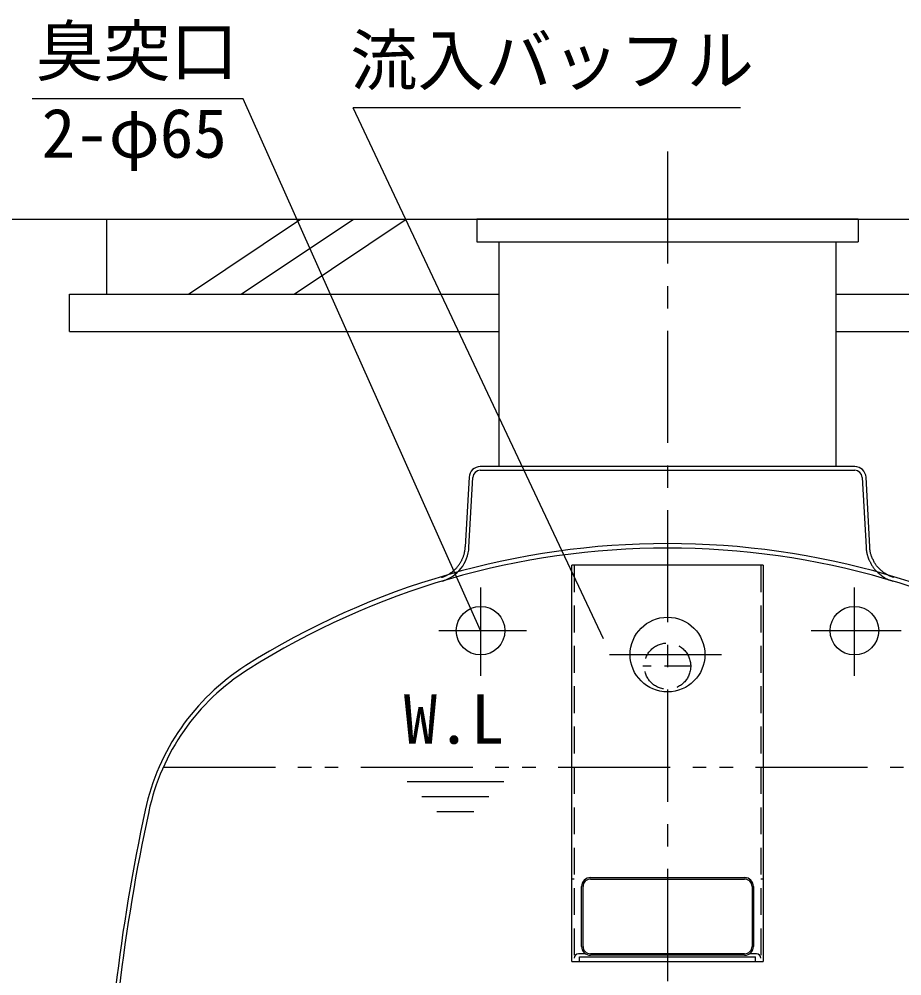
# Model space of a CAD drawing. Units: millimetres, scale not verified. Extents: x -22401 to 8910, y -6308 to 6308.
# Drawn here: x 572 to 1753, y -2544 to -1263 of the extents above; entities that cross this region are included whole.
import ezdxf
from ezdxf.enums import TextEntityAlignment as Align

# ---------------------------------------------------------------- set-up
doc = ezdxf.new("R2010")
doc.units = ezdxf.units.MM
doc.header["$LTSCALE"] = 30
for name, pattern in [('CHAIN1', [8, 5, -1, 1, -1]), ('DASHED1', [1.8, 1.2, -0.6]), ('DOUBLE_CHAIN1', [8.8, 5, -1, 0.6, -0.6, 0.6, -1])]:
    doc.linetypes.add(name, pattern=pattern)
for name, color, linetype, lineweight in [('0-1_09', 3, 'Continuous', 25), ('0-2_空気管', 3, 'Continuous', 25), ('0-4_躯体', 3, 'Continuous', 25), ('0-5_機器', 3, 'Continuous', 25), ('0-6_文字', 3, 'Continuous', 25)]:
    doc.layers.add(name, color=color, linetype=linetype, lineweight=lineweight)
doc.styles.add('ＭＳ ゴシック', font='')
doc.styles.get('ＭＳ ゴシック').set_extended_font_data('MS Gothic')

msp = doc.modelspace()

# ---------------------------------------------------------------- linework, layer by layer
at = {"layer": '0-1_09'}
for p, q in [((1214.33, -1862.17), (1214.33, -1561.22)), ((1664.33, -1561.22), (1664.33, -1862.17)), ((1689.84, -1862.17), (1188.82, -1862.17)), ((1188.82, -1867.17), (1689.84, -1867.17)), ((1173.84, -1876.38), (1168.79, -1969.73)), ((1173.79, -1969.99), (1178.84, -1876.64)), ((1699.83, -1876.64), (1704.88, -1969.99)), ((1709.87, -1969.73), (1704.82, -1876.38)), ((1738.47, -2014.67), (1738.99, -2014.83)), ((1738.99, -2014.83), (1740.47, -2015.28))]:
    msp.add_line(p, q, dxfattribs=at)
for points in [[(1160.42, -1993.61), (1160.99, -1992.8), (1161.53, -1991.98), (1162.06, -1991.15), (1162.58, -1990.3), (1163.07, -1989.45), (1163.54, -1988.58), (1164, -1987.71), (1164.44, -1986.83), (1164.85, -1985.93), (1165.25, -1985.03), (1165.63, -1984.12), (1165.98, -1983.2), (1166.32, -1982.29), (1166.63, -1981.39), (1166.92, -1980.5), (1167.18, -1979.63), (1167.42, -1978.79), (1167.63, -1977.97), (1167.82, -1977.19), (1167.98, -1976.45), (1168.12, -1975.74), (1168.24, -1975.07), (1168.34, -1974.45), (1168.43, -1973.85), (1168.5, -1973.3), (1168.56, -1972.79), (1168.61, -1972.32), (1168.65, -1971.89), (1168.68, -1971.5), (1168.71, -1971.15), (1168.73, -1970.85), (1168.75, -1970.58), (1168.76, -1970.35), (1168.79, -1969.73)], [(1704.88, -1969.99), (1704.91, -1970.62), (1704.93, -1970.88), (1704.94, -1971.19), (1704.96, -1971.55), (1704.99, -1971.94), (1705.02, -1972.36), (1705.06, -1972.8), (1705.1, -1973.26), (1705.14, -1973.73), (1705.2, -1974.19), (1705.26, -1974.66), (1705.34, -1975.15), (1705.42, -1975.66), (1705.52, -1976.19), (1705.64, -1976.76), (1705.77, -1977.36), (1705.93, -1978.02), (1706.11, -1978.72), (1706.3, -1979.47), (1706.51, -1980.25), (1706.73, -1981.03), (1706.96, -1981.82), (1707.18, -1982.58), (1707.41, -1983.32), (1707.63, -1984.02), (1707.85, -1984.66), (1708.06, -1985.26), (1708.27, -1985.84), (1708.51, -1986.41), (1708.76, -1987), (1709.05, -1987.62), (1709.37, -1988.29), (1709.74, -1989.03), (1710.17, -1989.85), (1710.63, -1990.74), (1711.14, -1991.67), (1711.68, -1992.64), (1712.24, -1993.62), (1712.81, -1994.59)], [(1722.08, -1998.32), (1721.37, -1997.61), (1720.7, -1996.91), (1720.08, -1996.24), (1719.5, -1995.57), (1718.95, -1994.89), (1718.43, -1994.2), (1717.92, -1993.47), (1717.42, -1992.7), (1716.91, -1991.86), (1716.39, -1990.94), (1715.84, -1989.94), (1715.29, -1988.87), (1714.73, -1987.75), (1714.17, -1986.6), (1713.64, -1985.44), (1713.12, -1984.29), (1712.65, -1983.18), (1712.22, -1982.13), (1711.84, -1981.14), (1711.52, -1980.23), (1711.24, -1979.36), (1711, -1978.55), (1710.8, -1977.77), (1710.63, -1977.02), (1710.49, -1976.29), (1710.37, -1975.56), (1710.27, -1974.84), (1710.18, -1974.13), (1710.11, -1973.44), (1710.06, -1972.78), (1710.01, -1972.16), (1709.97, -1971.61), (1709.95, -1971.12), (1709.87, -1969.73)], [(1136.76, -2010.49), (1137.18, -2010.36), (1137.36, -2010.31), (1137.57, -2010.24), (1137.83, -2010.16), (1138.12, -2010.07), (1138.46, -2009.96), (1138.83, -2009.83), (1139.23, -2009.69), (1139.68, -2009.53), (1140.16, -2009.35), (1140.68, -2009.15), (1141.23, -2008.93), (1141.82, -2008.68), (1142.44, -2008.41), (1143.1, -2008.11), (1143.78, -2007.78), (1144.49, -2007.41), (1145.23, -2007.01), (1146, -2006.58), (1146.78, -2006.12), (1147.58, -2005.63), (1148.38, -2005.11), (1149.19, -2004.57), (1149.99, -2004.01), (1150.79, -2003.43), (1151.57, -2002.83), (1152.34, -2002.21), (1153.1, -2001.58), (1153.84, -2000.93), (1154.57, -2000.26), (1155.28, -1999.58), (1155.98, -1998.89), (1156.66, -1998.18), (1157.33, -1997.45), (1157.98, -1996.71), (1158.62, -1995.95), (1159.23, -1995.18), (1159.84, -1994.4), (1160.42, -1993.61)], [(1712.81, -1994.59), (1713.39, -1995.54), (1713.97, -1996.45), (1714.53, -1997.3), (1715.1, -1998.1), (1715.69, -1998.86), (1716.3, -1999.61), (1716.95, -2000.35), (1717.66, -2001.1), (1718.43, -2001.87), (1719.28, -2002.67), (1720.22, -2003.52), (1721.23, -2004.41), (1722.3, -2005.3), (1723.39, -2006.2), (1724.5, -2007.09), (1725.6, -2007.94), (1726.68, -2008.75), (1727.7, -2009.49), (1728.67, -2010.15), (1729.57, -2010.74), (1730.43, -2011.27), (1731.25, -2011.74), (1732.03, -2012.16), (1732.8, -2012.54), (1733.55, -2012.89), (1734.3, -2013.21), (1735.06, -2013.51), (1735.81, -2013.79), (1736.53, -2014.04), (1737.23, -2014.28), (1737.88, -2014.49), (1738.47, -2014.67)], [(1741.9, -2010.49), (1741.37, -2010.32), (1741.14, -2010.26), (1740.87, -2010.18), (1740.56, -2010.08), (1740.23, -2009.97), (1739.86, -2009.86), (1739.48, -2009.73), (1739.09, -2009.6), (1738.7, -2009.46), (1738.3, -2009.31), (1737.9, -2009.16), (1737.49, -2008.99), (1737.07, -2008.81), (1736.62, -2008.61), (1736.15, -2008.38), (1735.65, -2008.14), (1735.11, -2007.86), (1734.53, -2007.56), (1733.92, -2007.23), (1733.29, -2006.88), (1732.64, -2006.52), (1732.01, -2006.16), (1731.38, -2005.79), (1730.79, -2005.44), (1730.23, -2005.1), (1729.71, -2004.77), (1729.23, -2004.46), (1728.77, -2004.15), (1728.32, -2003.82), (1727.86, -2003.47), (1727.37, -2003.09), (1726.86, -2002.67), (1726.29, -2002.18), (1725.66, -2001.64), (1724.99, -2001.04), (1724.28, -2000.4), (1723.54, -1999.72), (1722.81, -1999.02), (1722.08, -1998.32)]]:
    msp.add_lwpolyline(points, dxfattribs=at)
for centre, radius, start, end in [((1188.82, -1877.17), 15, 90, 177), ((1188.82, -1877.17), 10, 90, 177), ((1689.84, -1877.17), 15, 3, 90), ((1689.84, -1877.17), 10, 3, 90), ((1123.86, -1967.38), 50, 286.666, 357)]:
    msp.add_arc(centre, radius, start, end, dxfattribs=at)
at = {"layer": '0-2_空気管', "linetype": 'CHAIN1'}
for p, q in [((1439.33, -1440.57), (1439.33, -3776.86)), ((1189.33, -2023.83), (1189.33, -2142.34)), ((1689.33, -2142.34), (1689.33, -2023.83)), ((1133.48, -2081.7), (1250.86, -2081.7)), ((1631.66, -2081.7), (1751.85, -2081.7)), ((1361.6, -2113.7), (1520.63, -2113.7))]:
    msp.add_line(p, q, dxfattribs=at)
at = {"layer": '0-2_空気管', "linetype": 'DASHED1'}
msp.add_line((1471.33, -2129.2), (1406.33, -2129.2), dxfattribs=at)
at = {"layer": '0-2_空気管', "linetype": 'DOUBLE_CHAIN1'}
msp.add_line((765.02, -2264.2), (2113.65, -2264.2), dxfattribs=at)
at = {"layer": '0-2_空気管'}
for centre, radius in [((1189.33, -2081.7), 32.5), ((1689.33, -2081.7), 32.5), ((1439.33, -2113.7), 50)]:
    msp.add_circle(centre, radius, dxfattribs=at)
at = {"layer": '0-2_空気管', "linetype": 'DASHED1'}
msp.add_circle((1439.33, -2129.2), 31, dxfattribs=at)
at = {"layer": '0-2_空気管'}
for centre, radius, start, end in [((1439.33, -3021.2), 1056, 90, 122.294), ((1439.33, -3021.2), 1050, 90, 122.294), ((1439.33, -3021.2), 1056, 57.706, 90), ((1439.33, -3021.2), 1050, 57.706, 90), ((1039.82, -2386.46), 306, 122.5569, 167.799), ((1038.64, -2387.21), 300, 122.294, 167.825), ((3189.15, -2851.2), 2505, 167.799, 178.863), ((3189.15, -2851.2), 2500, 167.825, 178.863)]:
    msp.add_arc(centre, radius, start, end, dxfattribs=at)
at = {"layer": '0-4_躯体'}
for p, q in [((1694.33, -1531.22), (1184.33, -1531.22)), ((1311.33, -2524.48), (1311.33, -1994.17)), ((1567.33, -1994.17), (1311.33, -1994.17)), ((1567.33, -1994.17), (1567.33, -2524.48)), ((1336.33, -2412.17), (1542.33, -2412.17)), ((1336.33, -2414.17), (1542.33, -2414.17)), ((1324.33, -2504.17), (1324.33, -2424.17)), ((1326.33, -2504.17), (1326.33, -2424.17)), ((1552.33, -2424.17), (1552.33, -2504.17)), ((1554.33, -2424.17), (1554.33, -2504.17)), ((1329.7, -2514.17), (1320.33, -2514.17)), ((1542.35, -2514.17), (1336.33, -2514.17)), ((1542.33, -2516.17), (1336.33, -2516.17)), ((1558.33, -2514.17), (1548.97, -2514.17)), ((1557.07, -2524.48), (1557.07, -2518.42)), ((1311.33, -2524.48), (1567.33, -2524.48))]:
    msp.add_line(p, q, dxfattribs=at)
at = {"layer": '0-4_躯体', "linetype": 'DASHED1'}
for p, q in [((1314.33, -1994.17), (1314.33, -2524.48)), ((1564.33, -1994.17), (1564.33, -2524.48)), ((1314.33, -2414.17), (1311.33, -2414.17)), ((1567.33, -2414.17), (1564.33, -2414.17))]:
    msp.add_line(p, q, dxfattribs=at)
at = {"layer": '0-4_躯体'}
msp.add_lwpolyline([(1321.6, -2524.48), (1321.6, -2518.42), (1557.07, -2518.42)], dxfattribs=at)
for centre, radius, start, end in [((1336.33, -2424.17), 12, 90, 180), ((1336.33, -2424.17), 10, 90, 180), ((1542.33, -2424.17), 12, 0, 90), ((1542.33, -2424.17), 10, 0, 90), ((1336.33, -2504.17), 12, 180, 270), ((1336.33, -2504.17), 10, 180, 270), ((1542.33, -2504.17), 10, 270, 0), ((1542.33, -2504.17), 12, 270, 0), ((1320.33, -2520.17), 6, 90, 180), ((1558.33, -2520.17), 6, 0, 90)]:
    msp.add_arc(centre, radius, start, end, dxfattribs=at)
at = {"layer": '0-5_機器', "color": 2}
for p, q in [((360.83, -1531.22), (2652.74, -1531.22)), ((689.33, -1631.22), (689.33, -1531.22)), ((798.54, -1631.22), (948.54, -1531.22)), ((869.25, -1631.22), (1019.25, -1531.22)), ((939.96, -1631.22), (1089.96, -1531.22)), ((639.33, -1681.22), (639.33, -1631.22)), ((639.33, -1631.22), (1214.33, -1631.22)), ((1664.33, -1631.22), (2239.33, -1631.22)), ((639.33, -1681.22), (1214.33, -1681.22)), ((1664.33, -1681.22), (2239.33, -1681.22))]:
    msp.add_line(p, q, dxfattribs=at)
at = {"layer": '0-5_機器'}
for p, q in [((1184.33, -1531.22), (1694.33, -1531.22)), ((1184.33, -1531.22), (1184.33, -1561.22)), ((1694.33, -1531.22), (1694.33, -1561.22)), ((1184.33, -1561.22), (1694.33, -1561.22))]:
    msp.add_line(p, q, dxfattribs=at)
at = {"layer": '0-6_文字'}
for p, q in [((871.6, -1369.88), (589.64, -1369.88)), ((1189.33, -2081.7), (871.6, -1369.88)), ((1537.03, -1382.17), (1019.03, -1382.17)), ((1353.78, -2092.66), (1019.03, -1382.17)), ((1220.39, -2284.19), (1090.89, -2284.19)), ((1200.39, -2304.19), (1110.89, -2304.19)), ((1180.39, -2324.19), (1130.89, -2324.19))]:
    msp.add_line(p, q, dxfattribs=at)

# ---------------------------------------------------------------- texts
at = {"layer": '0-6_文字', "color": 4, "style": 'ＭＳ ゴシック'}
for s, p in [('臭突口', (594.64, -1358.88)), ('流入バッフル', (1015.03, -1371.17)), ('2-φ65', (602.23, -1468.68)), ('W.L', (1086.39, -2252.81))]:
    msp.add_text(s, height=65.98, dxfattribs=at).set_placement(p, align=Align.BOTTOM_LEFT)

doc.saveas('drawing.dxf')
